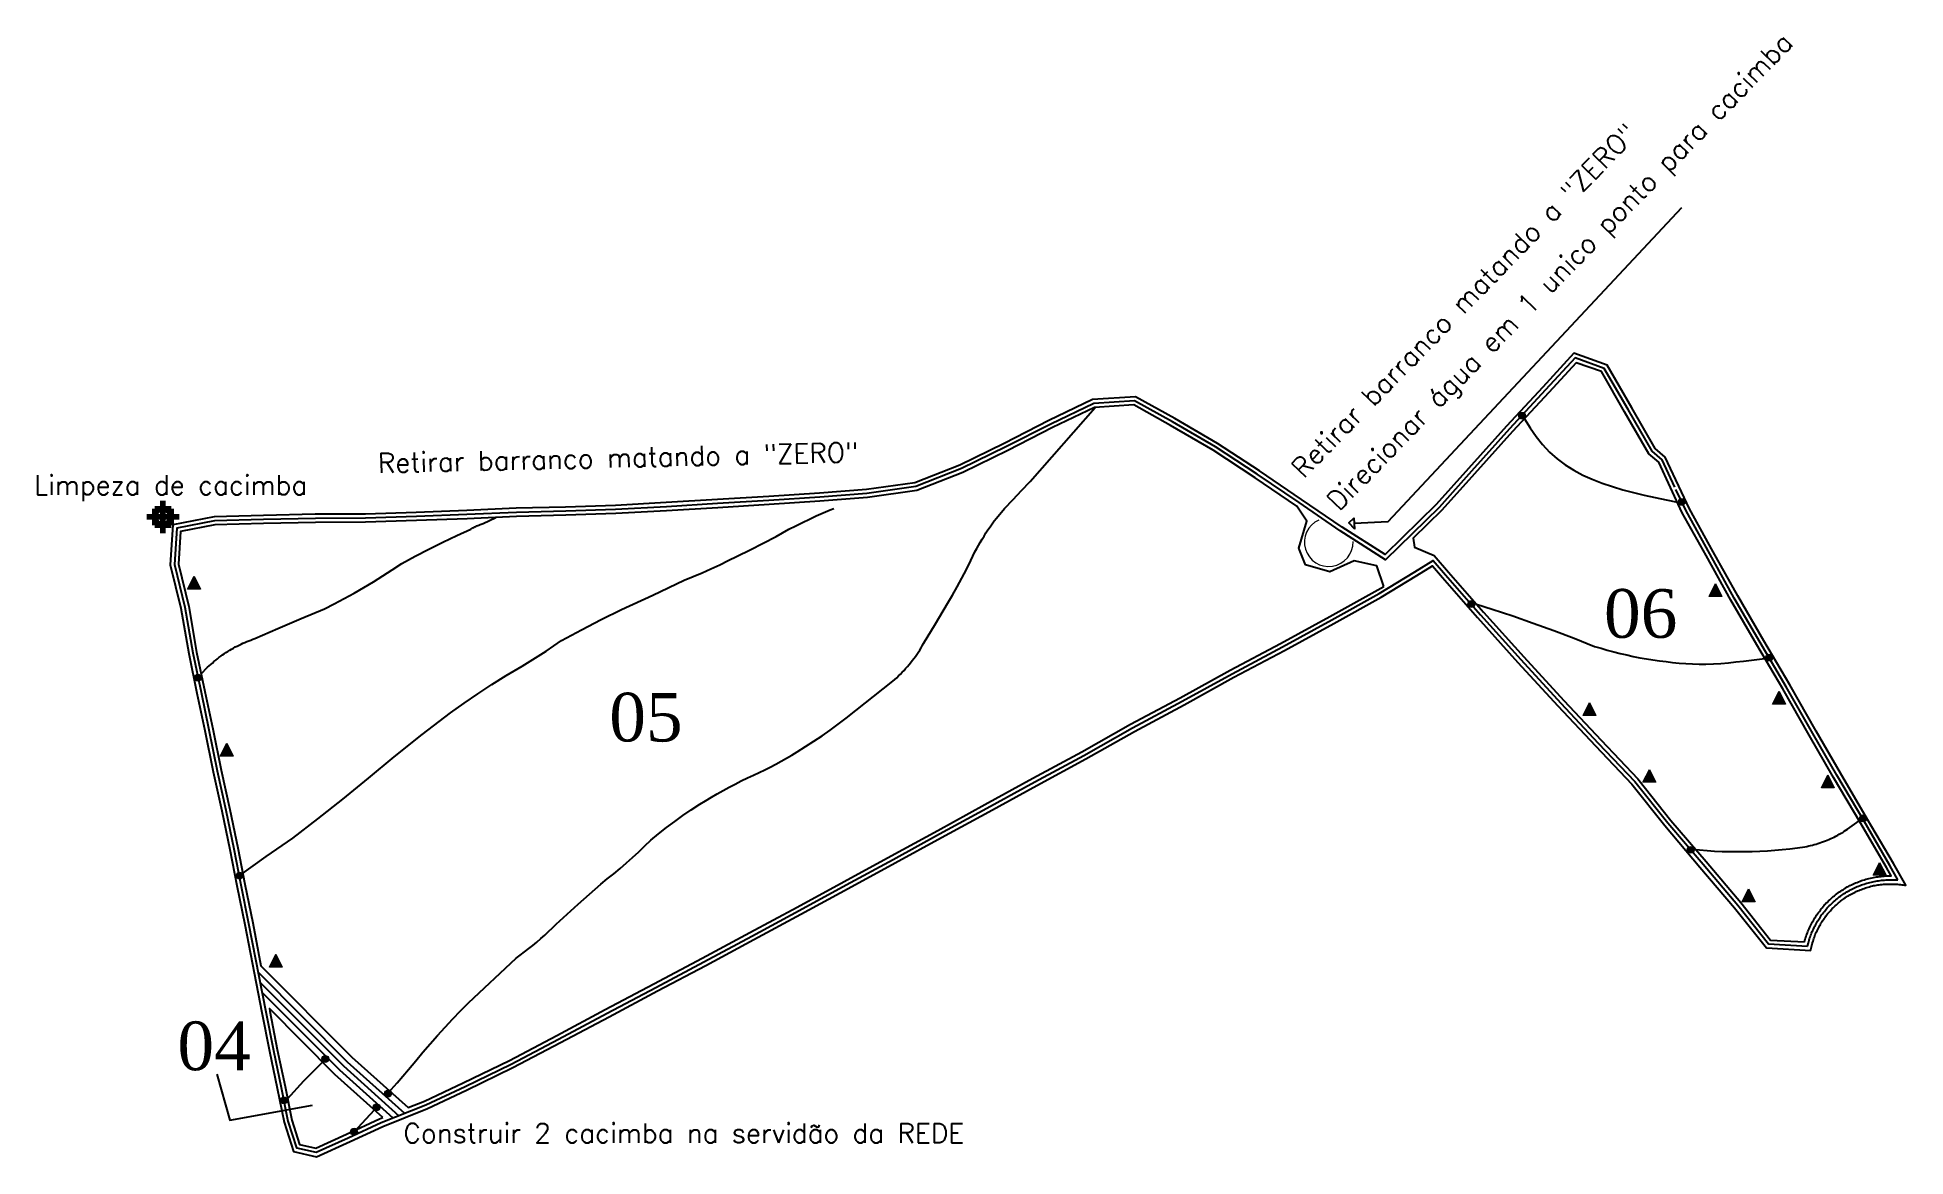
# Model space of a CAD drawing. Extents: x 246732 to 247886, y 7714193 to 7714884.
import ezdxf
from ezdxf.enums import TextEntityAlignment as Align

# ---------------------------------------------------------------- set-up
doc = ezdxf.new("R2010")
doc.units = 0
doc.header["$PDMODE"] = 98
doc.header["$PDSIZE"] = 10
for name, color, linetype in [('CONSTRUÇÃO DE CAIXA SECA', 95, 'Continuous'), ('CONSTRUÇÃO DE LOMBADAS', 1, 'Continuous'), ('CONSTRUÇÃO DE TERRAÇO BASE LARGA', 3, 'Continuous'), ('MANUTENÇÃO-LIMPEZA DE CARREADOR 5M', 171, 'Continuous'), ('MANUTENÇÃO-LIMPEZA DE CARREADOR 6M', 4, 'Continuous'), ('MANUTENÇÃO-LIMPEZA DE CARREADOR 7.5M', 40, 'Continuous'), ('MANUTENÇÃO-LIMPEZA DE CURVA EMBUTIDA', 2, 'Continuous'), ('NUMERAÇÕES', 7, 'Continuous'), ('REDE', 1, 'Continuous'), ('TRANSFORMAÇÃO DE EMBUTIDA P- BASE LARGA', 6, 'Continuous'), ('XLEGENDA SISTEMATIZAÇÃO', 7, 'Continuous')]:
    doc.layers.add(name, color=color, linetype=linetype)
doc.layers.add('NUMERAÇÕES DOS TALHÕES', color=7, linetype='Continuous', true_color=0xffffff)
doc.layers.add('TALHÕES', color=3, linetype='Continuous', true_color=0x00ff00)
doc.styles.add('AREAS', font='times.ttf')
doc.styles.add('CEVASA', font='romans.shx')

# ---------------------------------------------------------------- blocks, each defined once
blk = doc.blocks.new('CONSTRUÇÃO DE LOMBADAS')
at = {"layer": 'CONSTRUÇÃO DE LOMBADAS'}
h = blk.add_hatch(color=256, dxfattribs=at)
h.dxf.hatch_style = 1
edge = h.paths.add_edge_path()
edge.add_arc((0, 0), 0.5, 0, 360)
at = {"layer": 'CONSTRUÇÃO DE LOMBADAS', "lineweight": 5}
blk.add_circle((0, 0), 0.5, dxfattribs=at)
blk = doc.blocks.new('area_de_talhao')
at = {"layer": 'NUMERAÇÕES', "linetype": 'Continuous', "style": 'AREAS'}
blk.add_attdef('NRO', text='', height=20, dxfattribs=at).set_placement((0, 6.08), align=Align.CENTER)
blk = doc.blocks.new('(LEGENDA) CONSTRUÇÃO DE VÍRGULAS')
at = {"layer": 'XLEGENDA SISTEMATIZAÇÃO'}
h = blk.add_hatch(color=5, dxfattribs=at)
h.dxf.hatch_style = 1
h.paths.add_polyline_path([(0, 0.67), (0.5, -0.33), (-0.5, -0.33)])
at = {"layer": 'XLEGENDA SISTEMATIZAÇÃO', "color": 5, "lineweight": 5}
blk.add_lwpolyline([(0, 0.67), (0.5, -0.33), (-0.5, -0.33)], close=True, dxfattribs=at)
blk = doc.blocks.new('CONSTRUÇÃO DE CAIXA SECA')
at = {"layer": 'CONSTRUÇÃO DE CAIXA SECA', "lineweight": 18}
blk.add_arc((0, 0), 0.5, 146.4427, 33.5573, dxfattribs=at)

msp = doc.modelspace()

# ---------------------------------------------------------------- linework, layer by layer
at = {"flags": 128}
for points in [[(247747.4, 7714778.3), (247566.2, 7714584.6), (247545.7, 7714583.5)], [(247545.9, 7714580), (247542.2, 7714583.9), (247545.5, 7714587)], [(247545.7, 7714583.5), (247545.5, 7714587)], [(247545.9, 7714580), (247545.7, 7714583.5)]]:
    msp.add_lwpolyline(points, dxfattribs=at)
msp.add_lwpolyline([(247827.3, 7714320), (247827.4, 7714320.6), (247827.6, 7714321.4), (247827.8, 7714322.3), (247828, 7714323.1), (247828.2, 7714324), (247828.4, 7714324.8), (247828.7, 7714325.7), (247829, 7714326.5), (247829.2, 7714327.3), (247829.5, 7714328.2), (247829.8, 7714329), (247830.1, 7714329.8), (247830.5, 7714330.6), (247830.8, 7714331.4), (247831.2, 7714332.2), (247831.6, 7714333), (247832, 7714333.7), (247832.4, 7714334.5), (247832.8, 7714335.3), (247833.2, 7714336), (247833.6, 7714336.8), (247834.1, 7714337.5), (247834.6, 7714338.3), (247835.1, 7714339), (247835.5, 7714339.7), (247836.1, 7714340.4), (247836.6, 7714341.1), (247837.1, 7714341.8), (247837.7, 7714342.5), (247838.2, 7714343.2), (247838.8, 7714343.9), (247839.4, 7714344.5), (247839.9, 7714345.1), (247840.5, 7714345.8), (247841.2, 7714346.4), (247841.8, 7714347), (247842.4, 7714347.6), (247843.1, 7714348.2), (247843.7, 7714348.8), (247844.4, 7714349.4), (247845, 7714349.9), (247845.7, 7714350.4), (247846.4, 7714351), (247847.1, 7714351.5), (247847.8, 7714352), (247848.5, 7714352.5), (247849.3, 7714353), (247850, 7714353.5), (247850.8, 7714353.9), (247851.5, 7714354.4), (247852.3, 7714354.8), (247853, 7714355.2), (247853.8, 7714355.6), (247854.6, 7714356), (247855.4, 7714356.4), (247856.2, 7714356.7), (247857, 7714357.1), (247857.8, 7714357.4), (247858.6, 7714357.7), (247859.4, 7714358), (247860.2, 7714358.3), (247861.1, 7714358.6), (247861.9, 7714358.9), (247862.7, 7714359.1), (247863.6, 7714359.3), (247864.4, 7714359.6), (247865.3, 7714359.8), (247866.1, 7714360), (247867, 7714360.1), (247867.8, 7714360.3), (247868.7, 7714360.4), (247869.5, 7714360.6), (247870.4, 7714360.7), (247871.3, 7714360.8), (247872.1, 7714360.9), (247873, 7714360.9), (247873.9, 7714361), (247874.8, 7714361), (247875.6, 7714361), (247876.5, 7714361), (247877.4, 7714361), (247878.3, 7714361), (247879.1, 7714361), (247880, 7714360.9), (247880.9, 7714360.9), (247881.7, 7714360.8), (247882.6, 7714360.7), (247883.5, 7714360.6), (247884.3, 7714360.4), (247885.2, 7714360.3), (247885.9, 7714360.2), (247878.4, 7714373.6), (247862.4, 7714400.9), (247845.6, 7714429.4), (247830.6, 7714455.3), (247814.3, 7714483.9), (247798.3, 7714511.2), (247782.2, 7714538.8), (247767.1, 7714566.1), (247752.5, 7714592.5), (247737.5, 7714624.4), (247731.3, 7714629.8), (247716.8, 7714655), (247701.5, 7714681.3), (247681, 7714688.6), (247661.8, 7714667.7), (247639.5, 7714643.7), (247615.9, 7714617.5), (247596, 7714595.2), (247564.5, 7714564.4), (247538, 7714581.2), (247512.8, 7714598.4), (247486.9, 7714616), (247461, 7714633), (247434.6, 7714648.4), (247410.4, 7714661.8), (247383.9, 7714660.1), (247357, 7714647.2), (247329.3, 7714633), (247301.9, 7714619.6), (247274.2, 7714608.7), (247244.4, 7714604.6), (247215.3, 7714602.3), (247184, 7714600.2), (247152.3, 7714598.3), (247120.7, 7714596.4), (247089.3, 7714594.7), (247058.6, 7714593.6), (247028.1, 7714592.9), (246997.6, 7714591.5), (246966.4, 7714590.3), (246935, 7714589.3), (246904, 7714589.2), (246872, 7714588.5), (246841.6, 7714587.7), (246816.1, 7714582.8), (246814.5, 7714558), (246821.1, 7714531.3), (246825.9, 7714503.3), (246831, 7714478.9), (246835.9, 7714455.7), (246841, 7714430.3), (246846.4, 7714406.1), (246851.3, 7714382.3), (246855.7, 7714360), (246860.5, 7714336.1), (246871, 7714281.6), (246875.7, 7714257.8), (246880.6, 7714235), (246884.8, 7714214.1), (246890.5, 7714196), (246904.8, 7714192.7), (246925.5, 7714202), (246945.7, 7714211.4), (246973.4, 7714222.4), (246997.5, 7714233.7), (247026.1, 7714247.7), (247055.5, 7714263.1), (247085.4, 7714279.1), (247115.4, 7714295), (247145.2, 7714310.7), (247174.8, 7714326.7), (247203.9, 7714342.4), (247233, 7714358.2), (247262, 7714374), (247290.7, 7714389.7), (247319.9, 7714405.6), (247349.5, 7714421.9), (247379.7, 7714438.2), (247409.8, 7714455.2), (247440.4, 7714471.6), (247471.2, 7714488.6), (247502.3, 7714505.1), (247532.9, 7714521.8), (247562.1, 7714538.1), (247584.1, 7714551.5), (247593.7, 7714557.3), (247599.9, 7714550.2), (247621.5, 7714525.5), (247646.4, 7714497.8), (247671.2, 7714470.9), (247694.3, 7714446.3), (247716.8, 7714422.6), (247737.1, 7714397.1), (247758.9, 7714371.5), (247780.2, 7714346.3), (247800, 7714321.6)], close=True)
at = {"lineweight": 106}
msp.add_point((246810, 7714587.6), dxfattribs=at)
at = {"layer": 'CONSTRUÇÃO DE TERRAÇO BASE LARGA'}
for points in [[(247650.5, 7714648.1), (247654, 7714642.6), (247657.8, 7714637.3), (247661.7, 7714632.3), (247666, 7714627.6), (247670.7, 7714623.5), (247675.7, 7714619.8), (247681, 7714616.4), (247686.6, 7714613.4), (247692.4, 7714610.8), (247698.5, 7714608.4), (247704.8, 7714606.3), (247711.2, 7714604.3), (247717.8, 7714602.6), (247724.5, 7714601), (247731.3, 7714599.5), (247738.1, 7714598.1), (247745, 7714596.7)], [(246887, 7714228.5), (246896.9, 7714239.5), (246908.5, 7714251.1)]]:
    msp.add_lwpolyline(points, dxfattribs=at)
at = {"layer": 'MANUTENÇÃO-LIMPEZA DE CARREADOR 5M'}
msp.add_lwpolyline([(247743.4, 7714606), (247735.5, 7714622.8), (247729.3, 7714628.1), (247714.6, 7714653.8), (247699.8, 7714679.3), (247681.8, 7714685.7), (247663.6, 7714666), (247641.4, 7714642), (247617.8, 7714615.8), (247597.8, 7714593.5), (247564.8, 7714561.2), (247536.7, 7714579.1), (247511.4, 7714596.4), (247485.5, 7714613.9), (247459.7, 7714630.9), (247433.3, 7714646.3), (247409.8, 7714659.2), (247384.6, 7714657.6), (247358.1, 7714644.9), (247330.4, 7714630.8), (247302.9, 7714617.4), (247274.9, 7714606.3), (247244.6, 7714602.1), (247215.5, 7714599.8), (247184.1, 7714597.7), (247152.4, 7714595.8), (247120.8, 7714593.9), (247089.4, 7714592.2), (247058.7, 7714591.1), (247028.2, 7714590.4), (246997.7, 7714589), (246966.5, 7714587.8), (246935, 7714586.8), (246904.1, 7714586.7), (246872, 7714586), (246841.8, 7714585.2), (246818.5, 7714580.7), (246817.1, 7714558.2), (246823.5, 7714531.8), (246828.4, 7714503.7), (246833.5, 7714479.4), (246838.3, 7714456.2), (246843.5, 7714430.8), (246848.8, 7714406.6), (246853.8, 7714382.8), (246858.1, 7714360.5), (246862.9, 7714336.6), (246873.5, 7714282.1), (246878.2, 7714258.3), (246883, 7714235.5), (246887.2, 7714214.7), (246892.5, 7714198.2), (246904.6, 7714195.4), (246924.4, 7714204.3), (246944.7, 7714213.7), (246972.4, 7714224.7), (246996.5, 7714236), (247025, 7714249.9), (247054.3, 7714265.3), (247084.3, 7714281.3), (247114.2, 7714297.2), (247144, 7714313), (247173.6, 7714328.9), (247202.7, 7714344.6), (247231.8, 7714360.4), (247260.8, 7714376.2), (247289.5, 7714391.9), (247318.7, 7714407.8), (247348.3, 7714424.1), (247378.5, 7714440.4), (247408.6, 7714457.4), (247439.2, 7714473.8), (247470, 7714490.8), (247501.1, 7714507.3), (247531.7, 7714524), (247560.9, 7714540.3), (247582.8, 7714553.6), (247594.2, 7714560.6), (247601.8, 7714551.9), (247623.4, 7714527.2), (247648.3, 7714499.5), (247673, 7714472.6), (247696.1, 7714448), (247718.7, 7714424.2), (247739, 7714398.7), (247760.8, 7714373.2), (247782.2, 7714347.9), (247801.3, 7714324), (247825.3, 7714322.6)], dxfattribs=at)
at = {"layer": 'MANUTENÇÃO-LIMPEZA DE CARREADOR 6M'}
for points in [[(247881.1, 7714363.5), (247876.2, 7714372.4), (247860.3, 7714399.7), (247843.4, 7714428.1), (247828.5, 7714454), (247812.1, 7714482.7), (247796.1, 7714510), (247780.1, 7714537.5), (247764.9, 7714564.9), (247750.3, 7714591.4), (247744, 7714604.6)], [(247825.3, 7714322.6), (247825.8, 7714324.6), (247826, 7714325.5), (247826.3, 7714326.4), (247826.6, 7714327.3), (247826.9, 7714328.1), (247827.2, 7714329), (247827.5, 7714329.9), (247827.8, 7714330.7), (247828.2, 7714331.6), (247828.5, 7714332.4), (247828.9, 7714333.2), (247829.3, 7714334.1), (247829.7, 7714334.9), (247830.2, 7714335.7), (247830.6, 7714336.5), (247831, 7714337.3), (247831.5, 7714338.1), (247832, 7714338.9), (247832.5, 7714339.6), (247833, 7714340.4), (247833.5, 7714341.2), (247834, 7714341.9), (247834.6, 7714342.6), (247835.1, 7714343.4), (247835.7, 7714344.1), (247836.3, 7714344.8), (247836.9, 7714345.5), (247837.5, 7714346.2), (247838.1, 7714346.9), (247838.7, 7714347.5), (247839.4, 7714348.2), (247840, 7714348.8), (247840.7, 7714349.4), (247841.4, 7714350.1), (247842.1, 7714350.7), (247842.8, 7714351.3), (247843.5, 7714351.8), (247844.2, 7714352.4), (247844.9, 7714353), (247845.6, 7714353.5), (247846.4, 7714354.1), (247847.1, 7714354.6), (247847.9, 7714355.1), (247848.7, 7714355.6), (247849.5, 7714356.1), (247850.3, 7714356.5), (247851.1, 7714357), (247851.9, 7714357.4), (247852.7, 7714357.8), (247853.5, 7714358.2), (247854.3, 7714358.6), (247855.2, 7714359), (247856, 7714359.4), (247856.8, 7714359.7), (247857.7, 7714360.1), (247858.6, 7714360.4), (247859.4, 7714360.7), (247860.3, 7714361), (247861.2, 7714361.3), (247862, 7714361.5), (247862.9, 7714361.8), (247863.8, 7714362), (247864.7, 7714362.2), (247865.6, 7714362.4), (247866.5, 7714362.6), (247867.4, 7714362.8), (247868.3, 7714362.9), (247869.2, 7714363), (247870.1, 7714363.2), (247871, 7714363.3), (247871.9, 7714363.3), (247872.8, 7714363.4), (247873.8, 7714363.5), (247874.7, 7714363.5), (247875.6, 7714363.5), (247876.5, 7714363.5), (247881.1, 7714363.5)]]:
    msp.add_lwpolyline(points, dxfattribs=at)
at = {"layer": 'MANUTENÇÃO-LIMPEZA DE CARREADOR 7.5M'}
for points in [[(246868.7, 7714306.6), (246923.8, 7714251.3), (246959.2, 7714219.5)], [(246871.1, 7714294.3), (246919, 7714246.3), (246951.9, 7714216.6)]]:
    msp.add_lwpolyline(points, dxfattribs=at)
at = {"layer": 'MANUTENÇÃO-LIMPEZA DE CURVA EMBUTIDA'}
for points in [[(246949.9, 7714233.2), (246950.8, 7714234.2), (246954.5, 7714238.2), (246958.2, 7714242.3), (246961.7, 7714246.5), (246966.1, 7714251.9), (246970.5, 7714257.2), (246975, 7714262.4), (246979.6, 7714267.6), (246984.3, 7714272.7), (246989, 7714277.8), (246993.8, 7714282.7), (246998.7, 7714287.6), (247028, 7714315.2), (247030.6, 7714317.1), (247033.2, 7714319.1), (247035.8, 7714321.1), (247038.3, 7714323.1), (247040.8, 7714325.2), (247043.3, 7714327.3), (247045.7, 7714329.5), (247048, 7714331.7), (247050.4, 7714333.9), (247052.7, 7714336.2), (247066.4, 7714348.6), (247080.3, 7714360.9), (247084.3, 7714364.1), (247088.3, 7714367.3), (247092.2, 7714370.6), (247096.1, 7714374), (247099.9, 7714377.4), (247103.7, 7714380.9), (247107.4, 7714384.5), (247111.1, 7714388.1), (247116, 7714392), (247120.9, 7714395.8), (247126, 7714399.5), (247131, 7714403.2), (247136.2, 7714406.7), (247141.4, 7714410.2), (247145, 7714412.4), (247148.6, 7714414.6), (247152.2, 7714416.7), (247155.9, 7714418.8), (247159.5, 7714420.8), (247163.3, 7714422.7), (247167, 7714424.6), (247170.8, 7714426.5), (247174.6, 7714428.2), (247178.1, 7714429.8), (247181.5, 7714431.5), (247184.9, 7714433.2), (247188.3, 7714434.9), (247191.6, 7714436.8), (247195, 7714438.6), (247198.2, 7714440.6), (247201.5, 7714442.6), (247206.7, 7714445.8), (247211.8, 7714449.1), (247216.9, 7714452.5), (247221.9, 7714456), (247226.8, 7714459.6), (247231.7, 7714463.3), (247260.7, 7714486.2), (247261.9, 7714487.2), (247263, 7714488.3), (247264.2, 7714489.4), (247265.3, 7714490.5), (247266.4, 7714491.7), (247267.5, 7714492.8), (247268.5, 7714494), (247269.6, 7714495.2), (247270.6, 7714496.4), (247271.6, 7714497.6), (247272.6, 7714498.9), (247273.5, 7714500.1), (247274.5, 7714501.4), (247275.4, 7714502.7), (247276.3, 7714504), (247277.2, 7714505.3), (247278, 7714506.7), (247278.8, 7714508), (247279.6, 7714509.4), (247287, 7714521.7), (247294.3, 7714534.1), (247297.4, 7714539.3), (247300.3, 7714544.5), (247303.2, 7714549.8), (247306, 7714555.2), (247308.7, 7714560.6), (247311.3, 7714566), (247312.4, 7714568), (247313.4, 7714570), (247314.5, 7714571.9), (247315.7, 7714573.9), (247316.9, 7714575.8), (247318.1, 7714577.7), (247319.3, 7714579.6), (247320.6, 7714581.5), (247321.9, 7714583.3), (247323.2, 7714585.1), (247324.6, 7714586.9), (247329.6, 7714592.7), (247334.8, 7714598.4), (247340, 7714604), (247345.3, 7714609.5), (247385.5, 7714655.2)], [(246833.6, 7714490.8), (246837.6, 7714494.8), (246838.6, 7714495.7), (246839.5, 7714496.6), (246840.5, 7714497.4), (246841.5, 7714498.3), (246842.6, 7714499.2), (246843.6, 7714500), (246844.6, 7714500.8), (246845.7, 7714501.6), (246846.8, 7714502.4), (246847.8, 7714503.1), (246848.9, 7714503.9), (246850.1, 7714504.6), (246851.2, 7714505.3), (246852.3, 7714506), (246853.5, 7714506.6), (246854.6, 7714507.3), (246855.8, 7714507.9), (246857, 7714508.5), (246858.2, 7714509), (246859.4, 7714509.6), (246860.6, 7714510.1), (246861.8, 7714510.7), (246863, 7714511.2), (246864.3, 7714511.6), (246865.5, 7714512.1), (246866.8, 7714512.5), (246881, 7714518.8), (246895.3, 7714524.9), (246909.7, 7714530.8), (246915.8, 7714534), (246921.9, 7714537.2), (246928, 7714540.6), (246934, 7714544), (246939.9, 7714547.6), (246945.8, 7714551.2), (246951.6, 7714555), (246957.4, 7714558.8), (246965.8, 7714563.3), (246974.2, 7714567.7), (246982.8, 7714572), (246991.4, 7714576.1), (247000.1, 7714580.1), (247000.7, 7714580.4), (247001.3, 7714580.8), (247001.9, 7714581.1), (247002.5, 7714581.4), (247003.2, 7714581.7), (247003.8, 7714582.1), (247004.5, 7714582.3), (247005.1, 7714582.6), (247005.8, 7714582.9), (247006.4, 7714583.2), (247007.1, 7714583.4), (247007.7, 7714583.6), (247015.6, 7714587.3)], [(246857.6, 7714366.5), (246873.8, 7714378), (246890.2, 7714389.2), (246905.6, 7714401.2), (246921, 7714413.4), (246936.9, 7714426.4), (246952.8, 7714439.6), (246970.1, 7714453.2), (246987.5, 7714466.6), (246996, 7714472.6), (247004.5, 7714478.4), (247013.1, 7714484.1), (247021.8, 7714489.7), (247026.8, 7714492.6), (247031.8, 7714495.5), (247036.8, 7714498.5), (247041.7, 7714501.6), (247046.6, 7714504.8), (247051.4, 7714508), (247056.1, 7714511.4), (247068.4, 7714517.8), (247080.6, 7714524.2), (247093, 7714530.4), (247112.4, 7714539.3), (247131.7, 7714548.6), (247137.3, 7714550.8), (247142.8, 7714553.1), (247148.2, 7714555.5), (247153.7, 7714558), (247159, 7714560.6), (247164.4, 7714563.3), (247172.5, 7714567.3), (247180.6, 7714571.4), (247188.6, 7714575.6), (247196.5, 7714580), (247200.7, 7714582.1), (247204.8, 7714584.2), (247209.1, 7714586.2), (247213.3, 7714588.2), (247217.6, 7714590.1), (247221.9, 7714591.9), (247224.1, 7714592.8)], [(247621, 7714533.7), (247630.5, 7714530.7), (247643.3, 7714526.5), (247656, 7714522.1), (247668.7, 7714517.5), (247681.3, 7714512.7), (247693.8, 7714507.7), (247697.8, 7714506.5), (247701.7, 7714505.4), (247705.7, 7714504.3), (247709.7, 7714503.3), (247713.7, 7714502.4), (247717.7, 7714501.5), (247721.7, 7714500.7), (247725.8, 7714500), (247729.8, 7714499.4), (247733.9, 7714498.8), (247738, 7714498.3), (247742, 7714497.8), (247746.1, 7714497.4), (247750.2, 7714497.1), (247754.3, 7714496.9), (247758.4, 7714496.8), (247762.5, 7714496.7), (247767.2, 7714496.9), (247771.8, 7714497.2), (247776.5, 7714497.6), (247781.1, 7714498.1), (247785.7, 7714498.6), (247798.9, 7714500.3)], [(247754, 7714382.4), (247758.6, 7714382), (247763.3, 7714381.6), (247767.9, 7714381.3), (247772.6, 7714381.1), (247777.2, 7714381), (247781.9, 7714381), (247786.5, 7714381), (247791.2, 7714381.1), (247795.8, 7714381.3), (247800.5, 7714381.5), (247805.1, 7714381.9), (247809.7, 7714382.3), (247814.4, 7714382.8), (247819, 7714383.4), (247823.6, 7714384), (247824.8, 7714384.2), (247826, 7714384.5), (247827.1, 7714384.7), (247828.3, 7714385), (247829.4, 7714385.3), (247830.6, 7714385.7), (247831.7, 7714386), (247832.9, 7714386.4), (247834, 7714386.8), (247835.1, 7714387.2), (247836.3, 7714387.6), (247837.4, 7714388.1), (247838.5, 7714388.5), (247839.6, 7714389), (247840.7, 7714389.5), (247841.7, 7714390), (247842.8, 7714390.6), (247843.9, 7714391.1), (247844.9, 7714391.7), (247846, 7714392.3), (247847, 7714392.9), (247848, 7714393.6), (247849, 7714394.2), (247850, 7714394.9), (247857.2, 7714399.9)]]:
    msp.add_lwpolyline(points, dxfattribs=at)
at = {"layer": 'NUMERAÇÕES DOS TALHÕES', "color": 0, "flags": 128}
msp.add_lwpolyline([(246843.3, 7714243.6), (246851.2, 7714215.3), (246902.3, 7714224.6)], dxfattribs=at)
at = {"layer": 'REDE'}
msp.add_lwpolyline([(246869.9, 7714300.5), (246921.4, 7714248.8), (246955.6, 7714218)], dxfattribs=at)
at = {"layer": 'TALHÕES', "color": 0}
for points in [[(247823.4, 7714325.3), (247823.4, 7714325.3), (247823.6, 7714326.2), (247823.9, 7714327.1), (247824.2, 7714328), (247824.5, 7714329), (247824.8, 7714329.9), (247825.2, 7714330.8), (247825.5, 7714331.7), (247825.9, 7714332.5), (247826.3, 7714333.4), (247826.7, 7714334.3), (247827.1, 7714335.2), (247827.5, 7714336), (247827.9, 7714336.9), (247828.4, 7714337.7), (247828.9, 7714338.5), (247829.4, 7714339.4), (247829.9, 7714340.2), (247830.4, 7714341), (247830.9, 7714341.8), (247831.5, 7714342.6), (247832, 7714343.4), (247832.6, 7714344.1), (247833.2, 7714344.9), (247833.8, 7714345.7), (247834.4, 7714346.4), (247835, 7714347.1), (247835.6, 7714347.9), (247836.3, 7714348.6), (247836.9, 7714349.3), (247837.6, 7714349.9), (247838.3, 7714350.6), (247839, 7714351.3), (247839.7, 7714351.9), (247840.4, 7714352.6), (247841.2, 7714353.2), (247841.9, 7714353.8), (247842.6, 7714354.4), (247843.4, 7714355), (247844.2, 7714355.5), (247845, 7714356.1), (247845.8, 7714356.6), (247846.6, 7714357.2), (247847.4, 7714357.7), (247848.2, 7714358.2), (247849, 7714358.7), (247849.8, 7714359.2), (247850.7, 7714359.6), (247851.5, 7714360.1), (247852.4, 7714360.5), (247853.3, 7714360.9), (247854.1, 7714361.3), (247855, 7714361.7), (247855.9, 7714362), (247856.8, 7714362.4), (247857.7, 7714362.7), (247858.6, 7714363.1), (247859.5, 7714363.4), (247860.4, 7714363.6), (247861.3, 7714363.9), (247862.3, 7714364.2), (247863.2, 7714364.4), (247864.1, 7714364.6), (247865.1, 7714364.8), (247866, 7714365), (247867, 7714365.2), (247867.9, 7714365.4), (247868.9, 7714365.5), (247869.8, 7714365.6), (247870.8, 7714365.7), (247871.7, 7714365.8), (247872.7, 7714365.9), (247873.6, 7714366), (247874.6, 7714366), (247875.5, 7714366), (247876.5, 7714366), (247876.9, 7714366), (247874, 7714371.1), (247858.1, 7714398.4), (247841.3, 7714426.8), (247826.3, 7714452.8), (247810, 7714481.4), (247794, 7714508.7), (247777.9, 7714536.3), (247762.7, 7714563.7), (247748, 7714590.2), (247733.4, 7714621.3), (247727.3, 7714626.5), (247712.4, 7714652.5), (247698.1, 7714677.3), (247682.5, 7714682.8), (247665.5, 7714664.3), (247643.2, 7714640.4), (247619.6, 7714614.1), (247599.6, 7714591.7), (247581.8, 7714574.4), (247582.7, 7714568.9), (247594.7, 7714563.8), (247594.7, 7714563.8), (247603.7, 7714553.5), (247625.3, 7714528.9), (247650.1, 7714501.2), (247674.9, 7714474.3), (247697.9, 7714449.7), (247720.6, 7714425.9), (247740.9, 7714400.3), (247762.7, 7714374.8), (247784.1, 7714349.5), (247802.5, 7714326.4)], [(247563.8, 7714544.7), (247559.5, 7714557.4), (247545.4, 7714560.4), (247530.3, 7714553.6), (247515.3, 7714558.1), (247511.3, 7714568.4), (247516.2, 7714584.9), (247510, 7714594.3), (247484.2, 7714611.8), (247458.3, 7714628.8), (247432.1, 7714644.1), (247409.3, 7714656.7), (247385.2, 7714655.2), (247359.2, 7714642.7), (247331.5, 7714628.6), (247303.9, 7714615.1), (247275.5, 7714603.8), (247244.9, 7714599.6), (247215.6, 7714597.3), (247184.3, 7714595.2), (247152.6, 7714593.3), (247120.9, 7714591.4), (247089.5, 7714589.7), (247058.7, 7714588.6), (247028.3, 7714587.9), (246997.8, 7714586.5), (246966.6, 7714585.3), (246935.1, 7714584.3), (246904.1, 7714584.2), (246872.1, 7714583.5), (246842.1, 7714582.7), (246820.9, 7714578.6), (246819.6, 7714558.4), (246826, 7714532.3), (246830.8, 7714504.2), (246835.9, 7714479.9), (246840.8, 7714456.7), (246845.9, 7714431.3), (246851.3, 7714407.1), (246856.2, 7714383.3), (246860.6, 7714361), (246865.4, 7714337.1), (246870.5, 7714310.5), (246926.6, 7714254.2), (246961.3, 7714223), (246971.4, 7714227), (246995.4, 7714238.3), (247023.9, 7714252.1), (247053.1, 7714267.5), (247083.1, 7714283.6), (247113, 7714299.4), (247142.8, 7714315.2), (247172.4, 7714331.1), (247201.5, 7714346.8), (247230.6, 7714362.6), (247259.6, 7714378.4), (247288.3, 7714394.1), (247317.5, 7714410), (247347.1, 7714426.3), (247377.3, 7714442.6), (247407.4, 7714459.6), (247438, 7714476), (247468.8, 7714493), (247499.9, 7714509.5), (247530.4, 7714526.2)], [(246945.7, 7714216.8), (246916.2, 7714243.4), (246875.7, 7714284.1), (246876, 7714282.6), (246880.6, 7714258.8), (246885.5, 7714236.1), (246889.6, 7714215.3), (246894.4, 7714200.3), (246904.3, 7714198), (246923.4, 7714206.6), (246943.7, 7714216)]]:
    msp.add_lwpolyline(points, close=True, dxfattribs=at)
at = {"layer": 'TRANSFORMAÇÃO DE EMBUTIDA P- BASE LARGA'}
msp.add_lwpolyline([(246940.5, 7714221.5), (246927.6, 7714207.6)], dxfattribs=at)

# ---------------------------------------------------------------- block references
at = {"layer": 'CONSTRUÇÃO DE CAIXA SECA', "xscale": 30, "yscale": 30, "zscale": 30, "rotation": 327.6807897938029}
msp.add_blockref('CONSTRUÇÃO DE CAIXA SECA', (247529.7, 7714572), dxfattribs=at)
at = {"layer": 'CONSTRUÇÃO DE LOMBADAS', "xscale": 4.236535782699092, "yscale": 4.236535782699092, "zscale": 4.236535782699092}
for p in [(247649.1, 7714650), (247747.7, 7714596.9), (247617.7, 7714533.8), (247801.5, 7714500.7), (246831.6, 7714488.3), (247859.5, 7714401.5), (247753.2, 7714382.1), (246857.3, 7714366.1), (246910.2, 7714253), (246884.7, 7714227.4), (246948.9, 7714231.6), (246941.9, 7714223.2), (246928, 7714208.1)]:
    msp.add_blockref('CONSTRUÇÃO DE LOMBADAS', p, dxfattribs=at)
at = {"layer": 'NUMERAÇÕES DOS TALHÕES'}
ref = msp.add_blockref('area_de_talhao', (247722.3, 7714503.9), dxfattribs=dict(at, xscale=1.5, yscale=1.5))
ref.add_attrib('NRO', '06', dxfattribs={"layer": 'NUMERAÇÕES', "height": 30, "style": 'AREAS'}).set_placement((247722.3, 7714513), align=Align.CENTER)
ref = msp.add_blockref('area_de_talhao', (247108.2, 7714439.8), dxfattribs=dict(at, xscale=1.5, yscale=1.5))
ref.add_attrib('NRO', '05', dxfattribs={"layer": 'NUMERAÇÕES', "height": 30, "style": 'AREAS'}).set_placement((247108.2, 7714449), align=Align.CENTER)
ref = msp.add_blockref('area_de_talhao', (246841.6, 7714237), dxfattribs=dict(at, xscale=1.5, yscale=1.5))
ref.add_attrib('NRO', '04', dxfattribs={"layer": 'NUMERAÇÕES', "height": 30, "style": 'AREAS'}).set_placement((246841.6, 7714246.1), align=Align.CENTER)
at = {"layer": 'XLEGENDA SISTEMATIZAÇÃO', "color": 5, "xscale": 7.969966571926642, "yscale": 7.969966571926642, "zscale": 0.2656655523975547}
for p in [(246829.2, 7714545.7), (247768.5, 7714541.1), (247690.7, 7714467.7), (247807.7, 7714474.6), (246849.4, 7714442.6), (247727.7, 7714426.4), (247837.8, 7714423.1), (247869.8, 7714369), (247788.9, 7714352.7), (246879.7, 7714312.4)]:
    msp.add_blockref('(LEGENDA) CONSTRUÇÃO DE VÍRGULAS', p, dxfattribs=at)

# ---------------------------------------------------------------- texts
at = {"style": 'CEVASA'}
for s, rotation, p in [('Direcionar água em 1 unico ponto para cacimba', 45.758, (247535.9, 7714590.6)), ('Retirar barranco matando a "ZERO"', 45.7585, (247514.1, 7714610.8)), ('Retirar barranco matando a "ZERO"', 1.3161, (246942.8, 7714614.8))]:
    msp.add_text(s, height=12, rotation=rotation, dxfattribs=at).set_placement(p)
for s, p in [('Limpeza de cacimba', (246730.4, 7714601.3)), ('Construir 2 cacimba na servidão da REDE', (246958.5, 7714201.2))]:
    msp.add_text(s, height=12, dxfattribs=at).set_placement(p)

doc.saveas('drawing.dxf')
